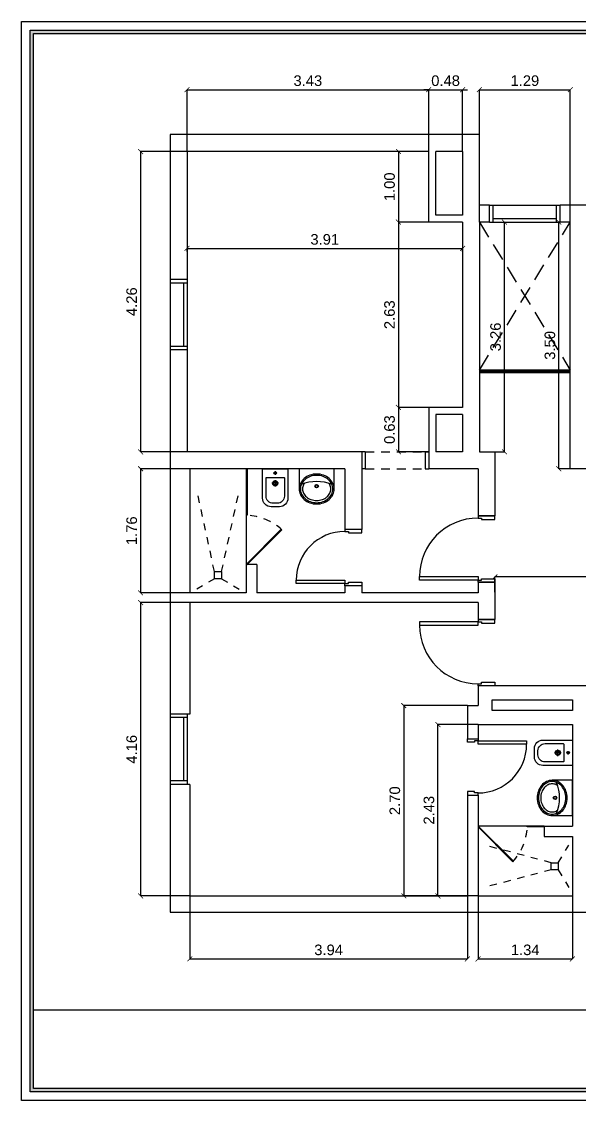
# Model space of a CAD drawing. Header units: inches. Extents: x 297.7 to 351.8, y -164.3 to -149.
# Drawn here: x 297.74 to 305.66, y -164.26 to -148.96 of the extents above; entities that cross this region are included whole.
import ezdxf

# ---------------------------------------------------------------- set-up
doc = ezdxf.new("R2010")
doc.units = ezdxf.units.IN
doc.header["$MEASUREMENT"] = 0
doc.linetypes.add('HIDDEN', pattern=[0.375, 0.25, -0.125])
for name, color, linetype in [('A-FIXTURES', 15, 'Continuous'), ('A_DIM', 3, 'Continuous'), ('A_DOOR', 2, 'Continuous'), ('A_fixtures', 1, 'Continuous'), ('A_WALL', 7, 'Continuous'), ('A_WINDOW', 4, 'Continuous')]:
    doc.layers.add(name, color=color, linetype=linetype)
doc.styles.add('ARIAL', font='arial.ttf')
doc.dimstyles.new('DIM VILLA', dxfattribs={"dimtxt": 0.15, "dimasz": 0.07, "dimexe": 0, "dimexo": 0, "dimgap": 0.05, "dimtad": 1, "dimzin": 0, "dimdsep": 46, "dimtxsty": 'ARIAL', "dimblk": 'ARCHTICK', "dimcen": 0.09, "dimclrd": 45, "dimclre": 45, "dimclrt": 256, "dimadec": 0, "dimazin": 0, "dimtfac": 1, "dimtix": 1, "dimtmove": 2, "dimatfit": 3, "dimfxl": 1, "dimtolj": 1, "dimtzin": 0, "dimarcsym": 0})

# ---------------------------------------------------------------- blocks, each defined once
blk = doc.blocks.new('A$Cc001395e')
at = {"layer": 'A_WALL', "color": 8, "linetype": 'HIDDEN', "ltscale": 0.3}
for p, q in [((-0.05, 0), (-0.3, -1.15)), ((0.05, 0), (0.3, -1.15))]:
    blk.add_line(p, q, dxfattribs=at)
for points in [[(-0.05, 0.1), (-0.3, 0.25)], [(0.05, 0.1), (0.3, 0.25)]]:
    blk.add_lwpolyline(points, dxfattribs=at)
blk.add_lwpolyline([(0.05, 0), (-0.05, 0), (-0.05, 0.1), (0.05, 0.1)], close=True, dxfattribs=at)
blk = doc.blocks.new('*U402')
at = {"color": 4}
blk.add_lwpolyline([(0, 0), (-495, 495), (-503, 486), (-8, -8)], close=True, dxfattribs=at)
for points in [[(-1360, 0), (-700, 0)], [(-700, 0), (-700, -12)], [(-1360, -12), (-700, -12)]]:
    blk.add_lwpolyline(points, dxfattribs=at)
at = {"color": 8}
blk.add_lwpolyline([(-700, -12), (0, -12)], dxfattribs=at)
at = {"color": 4, "linetype": 'HIDDEN', "ltscale": 0.2}
blk.add_arc((107, -44), 808, 138.1486, 176.8514, dxfattribs=at)
blk = doc.blocks.new('EVAKUO2')
at = {"layer": 'A-FIXTURES'}
for p, q in [((25, -60), (-24, -60)), ((0, -35), (0, -85)), ((46, -207), (-46, -207)), ((0, -161), (0, -254))]:
    blk.add_line(p, q, dxfattribs=at)
for points in [[(-180, -419), (-180, -7, -0.414214), (-173, 0), (173, 0, -0.414214), (180, -7), (180, -419, -0.414214), (60, -539), (-60, -539, -0.414214)], [(-130, -389), (-130, -132, -0.414214), (-120, -122), (120, -122, -0.414214), (130, -132), (130, -389, -0.414214), (30, -489), (-30, -489, -0.414214)]]:
    blk.add_lwpolyline(points, format="xyb", close=True, dxfattribs=at)
for centre, radius in [((0, -60), 17.5), ((0, -207), 37.5), ((0, -207), 26)]:
    blk.add_circle(centre, radius, dxfattribs=at)
blk = doc.blocks.new('JED-15018-A01-A-FP-TYP$0$lavator1')
blk.add_line((0, 6.125), (0, 6.875))
blk.add_lwpolyline([(0, -9.375), (0, -10.125)])
for radius in [1, 0.75]:
    blk.add_circle((0, 0), radius)
for centre, radius, start, end in [((-0.557103, -3.278081), 10.057872, 109.396225, 130.364537), ((0, -4.860392), 11.735392, 90, 109.396225), ((0, -4.860392), 10.985392, 90, 109.396225), ((0, -4.860392), 11.735392, 70.603775, 90), ((0, -4.860392), 10.985392, 70.603775, 90), ((0.557103, -3.278081), 10.057872, 49.635463, 70.603775), ((-2.737545, -1.625), 7.262455, 154.019559, 180), ((-1.413985, -2.269984), 8.734806, 130.364537, 154.019559), ((-2.737545, -1.625), 6.512455, 154.019559, 180), ((0, -20.130179), 22.755179, 67.382743, 112.617257), ((-1.413985, -2.269984), 7.984806, 130.364537, 154.019559), ((-2.737545, -1.625), 5.262455, 154.019559, 180), ((-1.413985, -2.269984), 6.734806, 145.653193, 154.019559), ((-0.557103, -3.278081), 9.307872, 109.396225, 130.364537), ((0.557103, -3.278081), 9.307872, 49.635463, 70.603775), ((1.413985, -2.269984), 7.984806, 25.980441, 49.635463), ((1.413985, -2.269984), 6.734806, 25.980441, 34.346807), ((1.413985, -2.269984), 8.734806, 25.980441, 49.635463), ((2.737545, -1.625), 5.262455, 0, 25.980441), ((2.737545, -1.625), 6.512455, 0, 25.980441), ((2.737545, -1.625), 7.262455, 0, 25.980441), ((-2.737545, -1.625), 7.262455, 180, 205.980441), ((-1.413985, -0.980016), 8.734806, 205.980441, 229.635463), ((-2.737545, -1.625), 6.512455, 180, 205.980441), ((-1.413985, -0.980016), 7.984806, 205.980441, 229.635463), ((-2.737545, -1.625), 5.262455, 180, 205.980441), ((-1.413985, -0.980016), 6.734806, 205.980441, 229.635463), ((-0.557103, 0.028081), 8.057872, 229.635463, 250.603775), ((0.557103, 0.028081), 8.057872, 289.396225, 310.364537), ((1.413985, -0.980016), 6.734806, 310.364537, 334.019559), ((1.413985, -0.980016), 7.984806, 310.364537, 334.019559), ((1.413985, -0.980016), 8.734806, 310.364537, 334.019559), ((2.737545, -1.625), 5.262455, 334.019559, 0), ((2.737545, -1.625), 6.512455, 334.019559, 0), ((2.737545, -1.625), 7.262455, 334.019559, 0), ((-0.557103, 0.028081), 10.057872, 229.635463, 250.603775), ((-0.557103, 0.028081), 9.307872, 229.635463, 250.603775), ((0, 1.610392), 11.735392, 250.603775, 270), ((0, 1.610392), 10.985392, 250.603775, 270), ((0, 1.610392), 9.735392, 250.603775, 270), ((-0.046184, 1.610392), 9.735392, 270, 289.396225), ((0, 1.610392), 10.985392, 270, 289.396225), ((0, 1.610392), 11.735392, 270, 289.396225), ((0.557103, 0.028081), 9.307872, 289.396225, 310.364537), ((0.557103, 0.028081), 10.057872, 289.396225, 310.364537)]:
    blk.add_arc(centre, radius, start, end)
blk = doc.blocks.new('A$C1c79727f')
at = {"layer": 'A-FIXTURES'}
blk.add_lwpolyline([(0.287, 0.25), (0, 0.25), (0, -0.25), (0.287, -0.25)], dxfattribs=at)
at = {"layer": 'A-FIXTURES', "xscale": 0.02500000000011639, "yscale": 0.02500000000011639, "zscale": 0.02500000000011639, "rotation": 90}
blk.add_blockref('JED-15018-A01-A-FP-TYP$0$lavator1', (0.247, 0), dxfattribs=at)
blk = doc.blocks.new('_ArchTick')
at = {"color": 0, "linetype": 'ByBlock', "const_width": 0.15}
blk.add_lwpolyline([(-0.5, -0.5), (0.5, 0.5)], dxfattribs=at)
blk = doc.blocks.new('*D404')
at = {"layer": 'A_DIM', "color": 45, "lineweight": -2, "transparency": 16777216}
for p, q in [((300.088, -150.801), (300.088, -149.923)), ((300.088, -149.923), (303.518, -149.923)), ((303.518, -150.801), (303.518, -149.923))]:
    blk.add_line(p, q, dxfattribs=at)
at = {"layer": 'Defpoints', "color": 0, "transparency": 16777216}
for p in [(303.518, -149.923), (300.088, -150.801), (303.518, -150.801)]:
    blk.add_point(p, dxfattribs=at)
at = {"layer": 'A_DIM', "color": 45, "lineweight": -2, "transparency": 16777216, "xscale": 0.07, "yscale": 0.07, "zscale": 0.07, "rotation": 180}
blk.add_blockref('_ArchTick', (300.088, -149.923), dxfattribs=at)
at = {"layer": 'A_DIM', "color": 45, "lineweight": -2, "transparency": 16777216, "xscale": 0.07, "yscale": 0.07, "zscale": 0.07}
blk.add_blockref('_ArchTick', (303.518, -149.923), dxfattribs=at)
at = {"layer": 'A_DIM', "transparency": 16777216, "insert": (301.803, -149.796), "char_height": 0.15, "attachment_point": 5, "style": 'ARIAL'}
blk.add_mtext('\\A1;3.43', dxfattribs=at)
blk = doc.blocks.new('*D405')
at = {"layer": 'A_DIM', "color": 45, "lineweight": -2, "transparency": 16777216}
for p, q in [((303.518, -149.923), (303.448, -149.923)), ((303.518, -150.801), (303.518, -149.923)), ((303.518, -149.923), (303.998, -149.923)), ((303.998, -150.801), (303.998, -149.923)), ((303.998, -149.923), (304.068, -149.923))]:
    blk.add_line(p, q, dxfattribs=at)
at = {"layer": 'Defpoints', "color": 0, "transparency": 16777216}
for p in [(303.998, -149.923), (303.518, -150.801), (303.998, -150.801)]:
    blk.add_point(p, dxfattribs=at)
at = {"layer": 'A_DIM', "color": 45, "lineweight": -2, "transparency": 16777216, "xscale": 0.07, "yscale": 0.07, "zscale": 0.07}
blk.add_blockref('_ArchTick', (303.518, -149.923), dxfattribs=at)
at = {"layer": 'A_DIM', "color": 45, "lineweight": -2, "transparency": 16777216, "xscale": 0.07, "yscale": 0.07, "zscale": 0.07, "rotation": 180}
blk.add_blockref('_ArchTick', (303.998, -149.923), dxfattribs=at)
at = {"layer": 'A_DIM', "transparency": 16777216, "insert": (303.758, -149.796), "char_height": 0.15, "attachment_point": 5, "style": 'ARIAL'}
blk.add_mtext('\\A1;0.48', dxfattribs=at)
blk = doc.blocks.new('*D406')
at = {"layer": 'A_DIM', "color": 45, "lineweight": -2, "transparency": 16777216}
for p, q in [((303.518, -150.801), (303.089, -150.801)), ((303.089, -150.801), (303.089, -151.801)), ((303.518, -151.801), (303.089, -151.801))]:
    blk.add_line(p, q, dxfattribs=at)
at = {"layer": 'Defpoints', "color": 0, "transparency": 16777216}
for p in [(303.518, -150.801), (303.089, -151.801), (303.518, -151.801)]:
    blk.add_point(p, dxfattribs=at)
at = {"layer": 'A_DIM', "color": 45, "lineweight": -2, "transparency": 16777216, "xscale": 0.07, "yscale": 0.07, "zscale": 0.07}
for p, rotation in [((303.089, -150.801), 90), ((303.089, -151.801), 270)]:
    blk.add_blockref('_ArchTick', p, dxfattribs=dict(at, rotation=rotation))
at = {"layer": 'A_DIM', "transparency": 16777216, "insert": (302.963, -151.301), "char_height": 0.15, "attachment_point": 5, "rotation": 90, "style": 'ARIAL'}
blk.add_mtext('\\A1;1.00', dxfattribs=at)
blk = doc.blocks.new('*D407')
at = {"layer": 'A_DIM', "color": 45, "lineweight": -2, "transparency": 16777216}
for p, q in [((303.518, -151.801), (303.089, -151.801)), ((303.089, -151.801), (303.089, -154.431)), ((303.518, -154.431), (303.089, -154.431))]:
    blk.add_line(p, q, dxfattribs=at)
at = {"layer": 'Defpoints', "color": 0, "transparency": 16777216}
for p in [(303.518, -151.801), (303.089, -154.431), (303.518, -154.431)]:
    blk.add_point(p, dxfattribs=at)
at = {"layer": 'A_DIM', "color": 45, "lineweight": -2, "transparency": 16777216, "xscale": 0.07, "yscale": 0.07, "zscale": 0.07}
for p, rotation in [((303.089, -151.801), 90), ((303.089, -154.431), 270)]:
    blk.add_blockref('_ArchTick', p, dxfattribs=dict(at, rotation=rotation))
at = {"layer": 'A_DIM', "transparency": 16777216, "insert": (302.963, -153.116), "char_height": 0.15, "attachment_point": 5, "rotation": 90, "style": 'ARIAL'}
blk.add_mtext('\\A1;2.63', dxfattribs=at)
blk = doc.blocks.new('*D408')
at = {"layer": 'A_DIM', "color": 45, "lineweight": -2, "transparency": 16777216}
for p, q in [((303.518, -154.431), (303.089, -154.431)), ((303.089, -154.431), (303.089, -155.061)), ((303.518, -155.061), (303.089, -155.061))]:
    blk.add_line(p, q, dxfattribs=at)
at = {"layer": 'Defpoints', "color": 0, "transparency": 16777216}
for p in [(303.518, -154.431), (303.089, -155.061), (303.518, -155.061)]:
    blk.add_point(p, dxfattribs=at)
at = {"layer": 'A_DIM', "color": 45, "lineweight": -2, "transparency": 16777216, "xscale": 0.07, "yscale": 0.07, "zscale": 0.07}
for p, rotation in [((303.089, -154.431), 90), ((303.089, -155.061), 270)]:
    blk.add_blockref('_ArchTick', p, dxfattribs=dict(at, rotation=rotation))
at = {"layer": 'A_DIM', "transparency": 16777216, "insert": (302.963, -154.746), "char_height": 0.15, "attachment_point": 5, "rotation": 90, "style": 'ARIAL'}
blk.add_mtext('\\A1;0.63', dxfattribs=at)
blk = doc.blocks.new('*D409')
at = {"layer": 'A_DIM', "color": 45, "lineweight": -2, "transparency": 16777216}
for p, q in [((300.088, -152.221), (300.088, -152.175)), ((300.088, -152.175), (303.998, -152.175)), ((303.998, -152.221), (303.998, -152.175))]:
    blk.add_line(p, q, dxfattribs=at)
at = {"layer": 'Defpoints', "color": 0, "transparency": 16777216}
for p in [(300.088, -152.221), (303.998, -152.175), (303.998, -152.221)]:
    blk.add_point(p, dxfattribs=at)
at = {"layer": 'A_DIM', "color": 45, "lineweight": -2, "transparency": 16777216, "xscale": 0.07, "yscale": 0.07, "zscale": 0.07, "rotation": 180}
blk.add_blockref('_ArchTick', (300.088, -152.175), dxfattribs=at)
at = {"layer": 'A_DIM', "color": 45, "lineweight": -2, "transparency": 16777216, "xscale": 0.07, "yscale": 0.07, "zscale": 0.07}
blk.add_blockref('_ArchTick', (303.998, -152.175), dxfattribs=at)
at = {"layer": 'A_DIM', "transparency": 16777216, "insert": (302.043, -152.048), "char_height": 0.15, "attachment_point": 5, "style": 'ARIAL'}
blk.add_mtext('\\A1;3.91', dxfattribs=at)
blk = doc.blocks.new('*D410')
at = {"layer": 'A_DIM', "color": 45, "lineweight": -2, "transparency": 16777216}
for p, q in [((300.088, -150.801), (299.429, -150.801)), ((299.429, -150.801), (299.429, -155.061)), ((300.088, -155.061), (299.429, -155.061))]:
    blk.add_line(p, q, dxfattribs=at)
at = {"layer": 'Defpoints', "color": 0, "transparency": 16777216}
for p in [(300.088, -150.801), (299.429, -155.061), (300.088, -155.061)]:
    blk.add_point(p, dxfattribs=at)
at = {"layer": 'A_DIM', "color": 45, "lineweight": -2, "transparency": 16777216, "xscale": 0.07, "yscale": 0.07, "zscale": 0.07}
for p, rotation in [((299.429, -150.801), 90), ((299.429, -155.061), 270)]:
    blk.add_blockref('_ArchTick', p, dxfattribs=dict(at, rotation=rotation))
at = {"layer": 'A_DIM', "transparency": 16777216, "insert": (299.303, -152.931), "char_height": 0.15, "attachment_point": 5, "rotation": 90, "style": 'ARIAL'}
blk.add_mtext('\\A1;4.26', dxfattribs=at)
blk = doc.blocks.new('*D411')
at = {"layer": 'A_DIM', "color": 45, "lineweight": -2, "transparency": 16777216}
for p, q in [((300.128, -155.301), (299.429, -155.301)), ((299.429, -155.301), (299.429, -157.061)), ((300.128, -157.061), (299.429, -157.061))]:
    blk.add_line(p, q, dxfattribs=at)
at = {"layer": 'Defpoints', "color": 0, "transparency": 16777216}
for p in [(300.128, -155.301), (299.429, -157.061), (300.128, -157.061)]:
    blk.add_point(p, dxfattribs=at)
at = {"layer": 'A_DIM', "color": 45, "lineweight": -2, "transparency": 16777216, "xscale": 0.07, "yscale": 0.07, "zscale": 0.07}
for p, rotation in [((299.429, -155.301), 90), ((299.429, -157.061), 270)]:
    blk.add_blockref('_ArchTick', p, dxfattribs=dict(at, rotation=rotation))
at = {"layer": 'A_DIM', "transparency": 16777216, "insert": (299.303, -156.181), "char_height": 0.15, "attachment_point": 5, "rotation": 90, "style": 'ARIAL'}
blk.add_mtext('\\A1;1.76', dxfattribs=at)
blk = doc.blocks.new('*D412')
at = {"layer": 'A_DIM', "color": 45, "lineweight": -2, "transparency": 16777216}
for p, q in [((300.128, -157.201), (299.429, -157.201)), ((299.429, -157.201), (299.429, -161.361)), ((300.128, -161.361), (299.429, -161.361))]:
    blk.add_line(p, q, dxfattribs=at)
at = {"layer": 'Defpoints', "color": 0, "transparency": 16777216}
for p in [(300.128, -157.201), (299.429, -161.361), (300.128, -161.361)]:
    blk.add_point(p, dxfattribs=at)
at = {"layer": 'A_DIM', "color": 45, "lineweight": -2, "transparency": 16777216, "xscale": 0.07, "yscale": 0.07, "zscale": 0.07}
for p, rotation in [((299.429, -157.201), 90), ((299.429, -161.361), 270)]:
    blk.add_blockref('_ArchTick', p, dxfattribs=dict(at, rotation=rotation))
at = {"layer": 'A_DIM', "transparency": 16777216, "insert": (299.303, -159.281), "char_height": 0.15, "attachment_point": 5, "rotation": 90, "style": 'ARIAL'}
blk.add_mtext('\\A1;4.16', dxfattribs=at)
blk = doc.blocks.new('*D413')
at = {"layer": 'A_DIM', "color": 45, "lineweight": -2, "transparency": 16777216}
for p, q in [((300.128, -161.361), (300.128, -162.255)), ((304.068, -161.361), (304.068, -162.255)), ((300.128, -162.255), (304.068, -162.255))]:
    blk.add_line(p, q, dxfattribs=at)
at = {"layer": 'Defpoints', "color": 0, "transparency": 16777216}
for p in [(300.128, -161.361), (304.068, -161.361), (304.068, -162.255)]:
    blk.add_point(p, dxfattribs=at)
at = {"layer": 'A_DIM', "color": 45, "lineweight": -2, "transparency": 16777216, "xscale": 0.07, "yscale": 0.07, "zscale": 0.07, "rotation": 180}
blk.add_blockref('_ArchTick', (300.128, -162.255), dxfattribs=at)
at = {"layer": 'A_DIM', "color": 45, "lineweight": -2, "transparency": 16777216, "xscale": 0.07, "yscale": 0.07, "zscale": 0.07}
blk.add_blockref('_ArchTick', (304.068, -162.255), dxfattribs=at)
at = {"layer": 'A_DIM', "transparency": 16777216, "insert": (302.098, -162.128), "char_height": 0.15, "attachment_point": 5, "style": 'ARIAL'}
blk.add_mtext('\\A1;3.94', dxfattribs=at)
blk = doc.blocks.new('*U414')
at = {"color": 4}
blk.add_lwpolyline([(0, 0), (-495, 495), (-503, 486), (-8, -8)], close=True, dxfattribs=at)
for points in [[(-940, 0), (-700, 0)], [(-700, 0), (-700, -12)], [(-940, -12), (-700, -12)]]:
    blk.add_lwpolyline(points, dxfattribs=at)
at = {"color": 8}
blk.add_lwpolyline([(-700, -12), (0, -12)], dxfattribs=at)
at = {"color": 4, "linetype": 'HIDDEN', "ltscale": 0.2}
blk.add_arc((107, -44), 808, 138.1486, 176.8514, dxfattribs=at)
blk = doc.blocks.new('*D415')
at = {"layer": 'A_DIM', "color": 45, "lineweight": -2, "transparency": 16777216}
for p, q in [((304.218, -161.361), (304.218, -162.255)), ((305.558, -161.361), (305.558, -162.255)), ((304.218, -162.255), (305.558, -162.255))]:
    blk.add_line(p, q, dxfattribs=at)
at = {"layer": 'Defpoints', "color": 0, "transparency": 16777216}
for p in [(304.218, -161.361), (305.558, -161.361), (305.558, -162.255)]:
    blk.add_point(p, dxfattribs=at)
at = {"layer": 'A_DIM', "color": 45, "lineweight": -2, "transparency": 16777216, "xscale": 0.07, "yscale": 0.07, "zscale": 0.07, "rotation": 180}
blk.add_blockref('_ArchTick', (304.218, -162.255), dxfattribs=at)
at = {"layer": 'A_DIM', "color": 45, "lineweight": -2, "transparency": 16777216, "xscale": 0.07, "yscale": 0.07, "zscale": 0.07}
blk.add_blockref('_ArchTick', (305.558, -162.255), dxfattribs=at)
at = {"layer": 'A_DIM', "transparency": 16777216, "insert": (304.888, -162.128), "char_height": 0.15, "attachment_point": 5, "style": 'ARIAL'}
blk.add_mtext('\\A1;1.34', dxfattribs=at)
blk = doc.blocks.new('*D423')
at = {"layer": 'A_DIM', "color": 45, "lineweight": -2, "transparency": 16777216}
for p, q in [((304.238, -151.801), (304.238, -149.923)), ((304.238, -149.923), (305.528, -149.923)), ((305.528, -151.801), (305.528, -149.923))]:
    blk.add_line(p, q, dxfattribs=at)
at = {"layer": 'Defpoints', "color": 0, "transparency": 16777216}
for p in [(305.528, -149.923), (304.238, -151.801), (305.528, -151.801)]:
    blk.add_point(p, dxfattribs=at)
at = {"layer": 'A_DIM', "color": 45, "lineweight": -2, "transparency": 16777216, "xscale": 0.07, "yscale": 0.07, "zscale": 0.07, "rotation": 180}
blk.add_blockref('_ArchTick', (304.238, -149.923), dxfattribs=at)
at = {"layer": 'A_DIM', "color": 45, "lineweight": -2, "transparency": 16777216, "xscale": 0.07, "yscale": 0.07, "zscale": 0.07}
blk.add_blockref('_ArchTick', (305.528, -149.923), dxfattribs=at)
at = {"layer": 'A_DIM', "transparency": 16777216, "insert": (304.883, -149.796), "char_height": 0.15, "attachment_point": 5, "style": 'ARIAL'}
blk.add_mtext('\\A1;1.29', dxfattribs=at)
blk = doc.blocks.new('*D436')
at = {"layer": 'A_DIM', "color": 45, "lineweight": -2, "transparency": 16777216}
for p, q in [((305.528, -151.801), (305.365, -151.801)), ((305.365, -155.301), (305.365, -151.801)), ((305.528, -155.301), (305.365, -155.301))]:
    blk.add_line(p, q, dxfattribs=at)
at = {"layer": 'Defpoints', "color": 0, "transparency": 16777216}
for p in [(305.365, -151.801), (305.528, -151.801), (305.528, -155.301)]:
    blk.add_point(p, dxfattribs=at)
at = {"layer": 'A_DIM', "color": 45, "lineweight": -2, "transparency": 16777216, "xscale": 0.07, "yscale": 0.07, "zscale": 0.07}
for p, rotation in [((305.365, -151.801), 90), ((305.365, -155.301), 270)]:
    blk.add_blockref('_ArchTick', p, dxfattribs=dict(at, rotation=rotation))
at = {"layer": 'A_DIM', "transparency": 16777216, "insert": (305.239, -153.551), "char_height": 0.15, "attachment_point": 5, "rotation": 90, "style": 'ARIAL'}
blk.add_mtext('\\A1;3.50', dxfattribs=at)
blk = doc.blocks.new('*D437')
at = {"layer": 'A_DIM', "color": 45, "lineweight": -2, "transparency": 16777216}
for p, q in [((304.458, -151.801), (304.594, -151.801)), ((304.594, -155.061), (304.594, -151.801)), ((304.458, -155.061), (304.594, -155.061))]:
    blk.add_line(p, q, dxfattribs=at)
at = {"layer": 'Defpoints', "color": 0, "transparency": 16777216}
for p in [(304.458, -151.801), (304.594, -151.801), (304.458, -155.061)]:
    blk.add_point(p, dxfattribs=at)
at = {"layer": 'A_DIM', "color": 45, "lineweight": -2, "transparency": 16777216, "xscale": 0.07, "yscale": 0.07, "zscale": 0.07}
for p, rotation in [((304.594, -151.801), 90), ((304.594, -155.061), 270)]:
    blk.add_blockref('_ArchTick', p, dxfattribs=dict(at, rotation=rotation))
at = {"layer": 'A_DIM', "transparency": 16777216, "insert": (304.468, -153.431), "char_height": 0.15, "attachment_point": 5, "rotation": 90, "style": 'ARIAL'}
blk.add_mtext('\\A1;3.26', dxfattribs=at)
blk = doc.blocks.new('*D440')
at = {"layer": 'A_DIM', "color": 45, "lineweight": -2, "transparency": 16777216}
for p, q in [((304.458, -157.051), (304.458, -156.836)), ((307.718, -156.836), (304.458, -156.836)), ((307.718, -157.051), (307.718, -156.836))]:
    blk.add_line(p, q, dxfattribs=at)
at = {"layer": 'Defpoints', "color": 0, "transparency": 16777216}
for p in [(304.458, -156.836), (304.458, -157.051), (307.718, -157.051)]:
    blk.add_point(p, dxfattribs=at)
at = {"layer": 'A_DIM', "color": 45, "lineweight": -2, "transparency": 16777216, "xscale": 0.07, "yscale": 0.07, "zscale": 0.07, "rotation": 180}
blk.add_blockref('_ArchTick', (304.458, -156.836), dxfattribs=at)
at = {"layer": 'A_DIM', "color": 45, "lineweight": -2, "transparency": 16777216, "xscale": 0.07, "yscale": 0.07, "zscale": 0.07}
blk.add_blockref('_ArchTick', (307.718, -156.836), dxfattribs=at)
at = {"layer": 'A_DIM', "transparency": 16777216, "insert": (306.088, -156.709), "char_height": 0.15, "attachment_point": 5, "style": 'ARIAL'}
blk.add_mtext('\\A1;3.26', dxfattribs=at)
blk = doc.blocks.new('*D464')
at = {"layer": 'A_DIM', "color": 45, "lineweight": -2, "transparency": 16777216}
for p, q in [((304.218, -158.931), (303.649, -158.931)), ((303.649, -161.361), (303.649, -158.931)), ((304.218, -161.361), (303.649, -161.361))]:
    blk.add_line(p, q, dxfattribs=at)
at = {"layer": 'Defpoints', "color": 0, "transparency": 16777216}
for p in [(303.649, -158.931), (304.218, -158.931), (304.218, -161.361)]:
    blk.add_point(p, dxfattribs=at)
at = {"layer": 'A_DIM', "color": 45, "lineweight": -2, "transparency": 16777216, "xscale": 0.07, "yscale": 0.07, "zscale": 0.07}
for p, rotation in [((303.649, -158.931), 90), ((303.649, -161.361), 270)]:
    blk.add_blockref('_ArchTick', p, dxfattribs=dict(at, rotation=rotation))
at = {"layer": 'A_DIM', "transparency": 16777216, "insert": (303.522, -160.146), "char_height": 0.15, "attachment_point": 5, "rotation": 90, "style": 'ARIAL'}
blk.add_mtext('\\A1;2.43', dxfattribs=at)
blk = doc.blocks.new('*D465')
at = {"layer": 'A_DIM', "color": 45, "lineweight": -2, "transparency": 16777216}
for p, q in [((304.068, -158.661), (303.164, -158.661)), ((303.164, -158.661), (303.164, -161.361)), ((304.068, -161.361), (303.164, -161.361))]:
    blk.add_line(p, q, dxfattribs=at)
at = {"layer": 'Defpoints', "color": 0, "transparency": 16777216}
for p in [(304.068, -158.661), (303.164, -161.361), (304.068, -161.361)]:
    blk.add_point(p, dxfattribs=at)
at = {"layer": 'A_DIM', "color": 45, "lineweight": -2, "transparency": 16777216, "xscale": 0.07, "yscale": 0.07, "zscale": 0.07}
for p, rotation in [((303.164, -158.661), 90), ((303.164, -161.361), 270)]:
    blk.add_blockref('_ArchTick', p, dxfattribs=dict(at, rotation=rotation))
at = {"layer": 'A_DIM', "transparency": 16777216, "insert": (303.038, -160.011), "char_height": 0.15, "attachment_point": 5, "rotation": 90, "style": 'ARIAL'}
blk.add_mtext('\\A1;2.70', dxfattribs=at)

msp = doc.modelspace()

# ---------------------------------------------------------------- hatches: boundary and pattern name
h = msp.add_hatch(color=256)
h.dxf.hatch_style = 1
h.paths.add_polyline_path([(319.214, -149.124), (319.214, -164.096), (297.907, -164.096), (297.907, -149.124)], flags=16)
h.paths.add_polyline_path([(319.259, -149.079), (319.259, -164.141), (297.863, -164.141), (297.863, -149.079)])

# ---------------------------------------------------------------- linework, layer by layer
msp.add_line((319.214, -162.985), (297.907, -162.985))
for points in [[(319.382, -148.957), (319.382, -164.263), (297.74, -164.263), (297.74, -148.957)], [(319.259, -149.079), (319.259, -164.141), (297.863, -164.141), (297.863, -149.079)], [(319.214, -149.124), (319.214, -164.096), (297.907, -164.096), (297.907, -149.124)]]:
    msp.add_lwpolyline(points, close=True)
at = {"layer": 'A_DOOR'}
for p, q in [((302.568, -155.061), (302.568, -155.301)), ((302.618, -155.061), (302.568, -155.061)), ((302.618, -155.061), (302.618, -155.301)), ((303.468, -155.061), (303.468, -155.301)), ((303.468, -155.061), (303.518, -155.061)), ((302.618, -155.301), (302.568, -155.301)), ((303.468, -155.301), (303.518, -155.301))]:
    msp.add_line(p, q, dxfattribs=at)
at = {"layer": 'A_DOOR', "linetype": 'HIDDEN', "ltscale": 0.5}
for p, q in [((302.618, -155.061), (303.468, -155.061)), ((302.618, -155.301), (303.468, -155.301))]:
    msp.add_line(p, q, dxfattribs=at)
at = {"layer": 'A_DOOR'}
for points in [[(304.218, -155.971), (304.218, -156.001), (304.268, -156.001), (304.268, -156.021), (304.458, -156.021), (304.458, -155.971)], [(302.328, -156.161), (302.328, -156.191), (302.378, -156.191), (302.378, -156.211), (302.568, -156.211), (302.568, -156.161)], [(302.328, -156.881), (302.328, -156.931), (301.638, -156.931), (301.638, -156.881)], [(304.218, -156.831), (304.218, -156.881), (303.388, -156.881), (303.388, -156.831)], [(304.218, -156.911), (304.218, -156.881), (304.268, -156.881), (304.268, -156.861), (304.458, -156.861), (304.458, -156.911)], [(302.328, -156.961), (302.328, -156.931), (302.378, -156.931), (302.378, -156.911), (302.568, -156.911), (302.568, -156.961)], [(304.218, -157.521), (304.218, -157.471), (303.388, -157.471), (303.388, -157.521)], [(304.218, -157.441), (304.218, -157.471), (304.268, -157.471), (304.268, -157.491), (304.458, -157.491), (304.458, -157.441)], [(304.218, -158.381), (304.218, -158.351), (304.268, -158.351), (304.268, -158.331), (304.458, -158.331), (304.458, -158.381)], [(304.218, -159.131), (304.218, -159.161), (304.168, -159.161), (304.168, -159.181), (304.068, -159.181), (304.068, -159.131)], [(304.218, -159.211), (304.218, -159.161), (304.908, -159.161), (304.908, -159.211)], [(304.218, -159.931), (304.218, -159.901), (304.168, -159.901), (304.168, -159.881), (304.068, -159.881), (304.068, -159.931)]]:
    msp.add_lwpolyline(points, close=True, dxfattribs=at)
for centre, radius, start, end in [((304.218, -156.831), 0.83, 90, 180), ((302.328, -156.881), 0.69, 90, 180), ((304.218, -157.521), 0.83, 180, 270), ((304.218, -159.211), 0.69, 270, 0)]:
    msp.add_arc(centre, radius, start, end, dxfattribs=at)
at = {"layer": 'A_WALL'}
for p, q in [((299.848, -150.561), (299.848, -152.616)), ((304.238, -150.561), (299.848, -150.561)), ((304.238, -151.561), (304.238, -150.561)), ((300.088, -150.801), (300.088, -152.616)), ((303.518, -150.801), (300.088, -150.801)), ((303.518, -151.801), (303.518, -150.801)), ((303.998, -150.801), (303.618, -150.801)), ((303.618, -151.701), (303.618, -150.801)), ((303.998, -150.801), (303.998, -151.701)), ((304.383, -151.561), (304.238, -151.561)), ((304.383, -151.801), (304.383, -151.561)), ((306.233, -151.561), (305.383, -151.561)), ((305.383, -151.801), (305.383, -151.561)), ((303.998, -151.801), (303.518, -151.801)), ((303.998, -151.701), (303.618, -151.701)), ((303.998, -151.801), (303.998, -154.431)), ((304.238, -151.801), (304.238, -155.061)), ((304.383, -151.801), (304.238, -151.801)), ((305.528, -151.801), (305.383, -151.801)), ((305.528, -155.301), (305.528, -151.801)), ((300.088, -152.616), (299.848, -152.616)), ((300.088, -153.616), (299.848, -153.616)), ((299.848, -153.616), (299.848, -158.781)), ((300.088, -153.616), (300.088, -155.061)), ((305.528, -153.941), (304.238, -153.941)), ((303.518, -154.431), (303.518, -155.061)), ((303.998, -154.431), (303.518, -154.431)), ((303.998, -154.531), (303.618, -154.531)), ((303.618, -154.531), (303.618, -155.061)), ((303.998, -154.531), (303.998, -155.061)), ((302.568, -155.061), (300.088, -155.061)), ((302.568, -155.061), (302.568, -156.161)), ((303.518, -155.061), (303.518, -155.301)), ((303.518, -155.061), (303.518, -155.061)), ((303.998, -155.061), (303.618, -155.061)), ((304.238, -155.061), (304.458, -155.061)), ((304.458, -155.061), (304.458, -155.971)), ((300.128, -155.301), (300.128, -157.061)), ((302.328, -155.301), (300.128, -155.301)), ((302.328, -155.301), (302.328, -156.161)), ((304.218, -155.301), (303.518, -155.301)), ((304.218, -155.301), (304.218, -155.971)), ((305.758, -155.301), (305.528, -155.301)), ((304.218, -155.971), (304.458, -155.971)), ((302.568, -156.161), (302.328, -156.161)), ((300.928, -156.661), (300.928, -157.061)), ((301.078, -156.661), (300.928, -156.661)), ((301.078, -156.661), (301.078, -157.061)), ((302.568, -156.961), (302.328, -156.961)), ((302.328, -156.961), (302.328, -157.061)), ((302.568, -156.961), (302.568, -157.061)), ((304.218, -156.911), (304.458, -156.911)), ((304.218, -156.911), (304.218, -157.061)), ((304.458, -156.911), (304.458, -157.441)), ((300.928, -157.061), (300.128, -157.061)), ((302.328, -157.061), (301.078, -157.061)), ((304.218, -157.061), (302.568, -157.061)), ((304.218, -157.201), (300.128, -157.201)), ((300.128, -157.201), (300.128, -158.781)), ((304.218, -157.201), (304.218, -157.441)), ((304.218, -157.441), (304.458, -157.441)), ((304.218, -158.381), (304.218, -158.661)), ((306.608, -158.381), (304.218, -158.381)), ((304.068, -158.661), (304.068, -159.131)), ((304.068, -158.661), (304.218, -158.661)), ((300.128, -158.781), (299.848, -158.781)), ((304.218, -158.931), (304.218, -159.131)), ((304.218, -158.931), (305.558, -158.931)), ((305.558, -158.931), (305.558, -160.371)), ((304.068, -159.131), (304.218, -159.131)), ((300.128, -159.781), (299.848, -159.781)), ((299.848, -159.781), (299.848, -161.591)), ((300.128, -159.781), (300.128, -161.361)), ((304.068, -159.931), (304.218, -159.931)), ((304.068, -159.931), (304.068, -161.361)), ((304.218, -159.931), (304.218, -161.361)), ((305.158, -160.371), (305.558, -160.371)), ((305.158, -160.371), (305.158, -160.521)), ((305.158, -160.521), (305.558, -160.521)), ((305.558, -160.521), (305.558, -161.361)), ((300.128, -161.361), (304.068, -161.361)), ((304.218, -161.361), (305.558, -161.361)), ((299.848, -161.591), (305.758, -161.591))]:
    msp.add_line(p, q, dxfattribs=at)
at = {"layer": 'A_WALL', "color": 8, "linetype": 'HIDDEN'}
for p, q in [((304.238, -153.901), (305.528, -151.801)), ((304.238, -151.801), (305.528, -153.901))]:
    msp.add_line(p, q, dxfattribs=at)
at = {"layer": 'A_WALL', "color": 8, "linetype": 'HIDDEN', "ltscale": 0.3}
for p, q in [((305.258, -160.891), (304.308, -160.641)), ((305.258, -160.991), (304.308, -161.241))]:
    msp.add_line(p, q, dxfattribs=at)
at = {"layer": 'A_WALL'}
msp.add_lwpolyline([(304.418, -158.581), (305.558, -158.581), (305.558, -158.731), (304.418, -158.731)], close=True, dxfattribs=at)
at = {"layer": 'A_WALL', "color": 8, "linetype": 'HIDDEN', "ltscale": 0.3}
for points in [[(305.358, -160.891), (305.508, -160.641)], [(305.358, -160.991), (305.508, -161.241)]]:
    msp.add_lwpolyline(points, dxfattribs=at)
msp.add_lwpolyline([(305.258, -160.991), (305.258, -160.891), (305.358, -160.891), (305.358, -160.991)], close=True, dxfattribs=at)
at = {"layer": 'A_WINDOW'}
for p, q in [((304.383, -151.561), (305.383, -151.561)), ((304.433, -151.801), (304.433, -151.561)), ((305.333, -151.801), (305.333, -151.561)), ((304.383, -151.801), (305.383, -151.801)), ((304.433, -151.751), (305.333, -151.751)), ((299.848, -152.616), (299.848, -153.616)), ((300.088, -152.666), (299.848, -152.666)), ((300.038, -152.666), (300.038, -153.566)), ((300.088, -152.616), (300.088, -153.616)), ((300.088, -153.566), (299.848, -153.566)), ((305.528, -153.901), (304.238, -153.901)), ((305.528, -153.921), (304.238, -153.921)), ((299.848, -158.781), (299.848, -159.781)), ((300.088, -158.831), (299.848, -158.831)), ((300.038, -158.831), (300.038, -159.731)), ((300.088, -158.781), (300.088, -159.781)), ((300.088, -159.731), (299.848, -159.731))]:
    msp.add_line(p, q, dxfattribs=at)

# ---------------------------------------------------------------- block references
at = {"color": 4, "xscale": 0.001, "yscale": 0.001, "zscale": 0.001}
for name, p, rotation in [('*U402', (300.94, -156.661), 270), ('*U414', (304.218, -160.383), 180)]:
    msp.add_blockref(name, p, dxfattribs=dict(at, rotation=rotation))
at = {"layer": 'A_fixtures', "xscale": 0.001, "yscale": 0.001, "zscale": 0.001}
msp.add_blockref('EVAKUO2', (301.34, -155.301), dxfattribs=at)
at = {"layer": 'A_fixtures', "xscale": 0.001, "yscale": 0.001, "zscale": 0.001, "rotation": 270}
msp.add_blockref('EVAKUO2', (305.558, -159.331), dxfattribs=at)
at = {"layer": 'A_WALL'}
for name, p, rotation in [('A$C1c79727f', (301.928, -155.301), 270), ('A$Cc001395e', (300.528, -156.761), 180), ('A$C1c79727f', (305.558, -159.971), 180)]:
    msp.add_blockref(name, p, dxfattribs=dict(at, rotation=rotation))

# ---------------------------------------------------------------- dimensions: what is measured, and where the dimension line sits
at = {"layer": 'A_DIM'}
for base, p1, p2, picture, middle in [((303.518, -149.923), (300.088, -150.801), (303.518, -150.801), '*D404', (301.803, -149.796)), ((303.998, -149.923), (303.518, -150.801), (303.998, -150.801), '*D405', (303.758, -149.796)), ((305.528, -149.923), (304.238, -151.801), (305.528, -151.801), '*D423', (304.883, -149.796)), ((303.998, -152.175), (300.088, -152.221), (303.998, -152.221), '*D409', (302.043, -152.048)), ((304.458, -156.836), (307.718, -157.051), (304.458, -157.051), '*D440', (306.088, -156.709)), ((304.068, -162.255), (300.128, -161.361), (304.068, -161.361), '*D413', (302.098, -162.128)), ((305.558, -162.255), (304.218, -161.361), (305.558, -161.361), '*D415', (304.888, -162.128))]:
    dim = msp.add_linear_dim(base=base, p1=p1, p2=p2, dimstyle='DIM VILLA', dxfattribs=at)
    dim.commit()
    dim.dimension.update_dxf_attribs({"geometry": picture, "text_midpoint": middle})
for base, p1, p2, picture, middle in [((299.429, -155.061), (300.088, -150.801), (300.088, -155.061), '*D410', (299.303, -152.931)), ((303.089, -151.801), (303.518, -150.801), (303.518, -151.801), '*D406', (302.963, -151.301)), ((303.089, -154.431), (303.518, -151.801), (303.518, -154.431), '*D407', (302.963, -153.116)), ((304.594, -151.801), (304.458, -155.061), (304.458, -151.801), '*D437', (304.468, -153.431)), ((305.365, -151.801), (305.528, -155.301), (305.528, -151.801), '*D436', (305.239, -153.551)), ((303.089, -155.061), (303.518, -154.431), (303.518, -155.061), '*D408', (302.963, -154.746)), ((299.429, -157.061), (300.128, -155.301), (300.128, -157.061), '*D411', (299.303, -156.181)), ((299.429, -161.361), (300.128, -157.201), (300.128, -161.361), '*D412', (299.303, -159.281)), ((303.164, -161.361), (304.068, -158.661), (304.068, -161.361), '*D465', (303.038, -160.011)), ((303.649, -158.931), (304.218, -161.361), (304.218, -158.931), '*D464', (303.522, -160.146))]:
    dim = msp.add_linear_dim(base=base, p1=p1, p2=p2, angle=90, dimstyle='DIM VILLA', dxfattribs=at)
    dim.commit()
    dim.dimension.update_dxf_attribs({"geometry": picture, "text_midpoint": middle})

doc.saveas('drawing.dxf')
